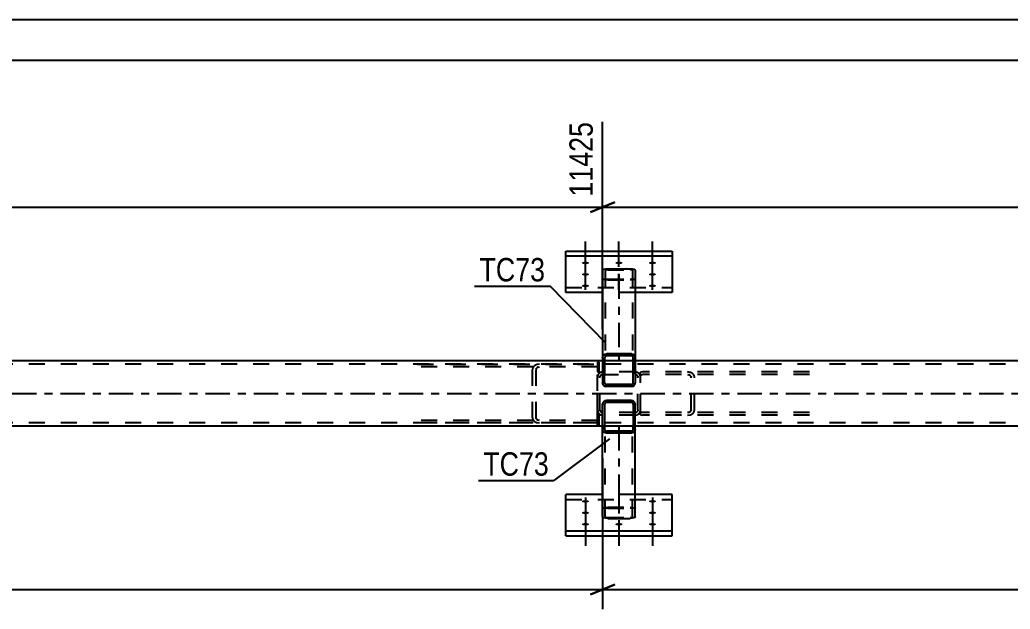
# Model space of a CAD drawing. Header units: millimetres. Extents: x -93 to 748, y -451 to 143.
# Drawn here: x 385.7 to 506.9, y 71 to 143.1 of the extents above; entities that cross this region are included whole.
import ezdxf

# ---------------------------------------------------------------- set-up
doc = ezdxf.new("R2010")
doc.units = ezdxf.units.MM
doc.linetypes.add('DXK_LINE_DOT2', pattern=[3.9198, 1.9599, -1.9599])
doc.linetypes.add('DXK_LINE_DOT3', pattern=[5.9187, 2.979, -0.9799, 0.9799, -0.9799])
doc.styles.add('Arial Narrow', font='ARIALN.TTF', dxfattribs={"height": 0.2})

# ---------------------------------------------------------------- blocks, each defined once
blk = doc.blocks.new('Unknown-761544515-1135')
at = {"color": 5, "linetype": 'Continuous'}
for p, q in [((747.65, 143.15), (-93.35, 143.15)), ((742.65, 138.15), (-88.35, 138.15))]:
    blk.add_line(p, q, dxfattribs=at)
blk = doc.blocks.new('Part-761544515-3053 - 3034')
at = {"color": 2, "linetype": 'Continuous'}
for p, q in [((457, 101.77), (457.04, 101.96)), ((457.04, 101.96), (457.14, 102.11)), ((457.14, 102.11), (457.3, 102.22)), ((457.26, 101.86), (457.24, 101.77)), ((457.31, 101.94), (457.26, 101.86)), ((457.3, 102.22), (457.48, 102.25)), ((457.39, 101.99), (457.31, 101.94)), ((457.48, 102.01), (457.39, 101.99)), ((460.52, 102.25), (457.48, 102.25)), ((460.52, 102.01), (457.48, 102.01)), ((460.52, 102.25), (460.7, 102.22)), ((460.61, 101.99), (460.52, 102.01)), ((460.69, 101.94), (460.61, 101.99)), ((460.74, 101.86), (460.69, 101.94)), ((460.7, 102.22), (460.86, 102.11)), ((460.76, 101.77), (460.74, 101.86)), ((460.86, 102.11), (460.96, 101.96)), ((460.96, 101.96), (461, 101.77)), ((457, 101.77), (457, 98.73)), ((457.24, 98.73), (457.24, 101.77)), ((460.76, 98.73), (460.76, 101.77)), ((461, 101.77), (461, 98.73)), ((457, 98.73), (457.04, 98.55)), ((457.04, 98.55), (457.14, 98.39)), ((457.14, 98.39), (457.3, 98.29)), ((457.24, 98.73), (457.26, 98.64)), ((457.26, 98.64), (457.31, 98.56)), ((457.3, 98.29), (457.48, 98.25)), ((457.31, 98.56), (457.39, 98.51)), ((457.39, 98.51), (457.48, 98.49)), ((460.52, 98.49), (457.48, 98.49)), ((460.52, 98.25), (457.48, 98.25)), ((460.52, 98.49), (460.61, 98.51)), ((460.52, 98.25), (460.7, 98.29)), ((460.61, 98.51), (460.69, 98.56)), ((460.69, 98.56), (460.74, 98.64)), ((460.7, 98.29), (460.86, 98.39)), ((460.74, 98.64), (460.76, 98.73)), ((460.86, 98.39), (460.96, 98.55)), ((460.96, 98.55), (461, 98.73))]:
    blk.add_line(p, q, dxfattribs=at)
at = {"color": 7, "linetype": 'DXK_LINE_DOT2'}
for p, q in [((457.24, 101.4), (457, 101.4)), ((457.24, 101.77), (457.24, 98.73)), ((460.76, 101.77), (460.76, 98.73)), ((461, 101.4), (460.76, 101.4)), ((457.04, 98.55), (457, 98.73)), ((457.48, 98.25), (457.3, 98.29)), ((460.7, 98.29), (460.52, 98.25)), ((461, 98.73), (460.96, 98.55))]:
    blk.add_line(p, q, dxfattribs=at)
for centre, start, end in [((457.48, 98.73), 202.5, 247.5), ((460.52, 98.73), 292.5, 337.5)]:
    blk.add_arc(centre, 0.48, start, end, dxfattribs=at)
blk = doc.blocks.new('Part-761544515-3038 - 3034')
at = {"color": 7, "linetype": 'DXK_LINE_DOT2'}
for p, q in [((456.6, 101.24), (456.36, 101.24)), ((456.36, 101.24), (456.36, 100.04)), ((456.36, 101.24), (456.36, 100.04)), ((456.6, 100.04), (456.6, 101.24)), ((456.6, 100.04), (456.6, 101.24)), ((456.36, 100.04), (456.6, 100.04))]:
    blk.add_line(p, q, dxfattribs=at)
blk = doc.blocks.new('Part-761544515-3039 - 3034')
at = {"color": 7, "linetype": 'DXK_LINE_DOT2'}
for p, q in [((456.6, 94.76), (456.36, 94.76)), ((456.36, 93.56), (456.36, 94.76)), ((456.36, 94.76), (456.36, 93.56)), ((456.6, 93.56), (456.6, 94.76)), ((456.6, 93.56), (456.6, 94.76)), ((456.36, 93.56), (456.6, 93.56))]:
    blk.add_line(p, q, dxfattribs=at)
blk = doc.blocks.new('Part-761544515-3131 - 3034')
at = {"color": 7, "linetype": 'DXK_LINE_DOT2'}
for p, q in [((718, 101), (0, 101)), ((461, 101.4), (457, 101.4)), ((718, 93.8), (0, 93.8)), ((461, 93.4), (457, 93.4))]:
    blk.add_line(p, q, dxfattribs=at)
at = {"color": 2, "linetype": 'Continuous'}
for p, q in [((457, 101.4), (221, 101.4)), ((697, 101.4), (461, 101.4)), ((457, 93.4), (221, 93.4)), ((697, 93.4), (461, 93.4))]:
    blk.add_line(p, q, dxfattribs=at)
at = {"color": 7, "linetype": 'DXK_LINE_DOT3'}
blk.add_line((0, 97.4), (718, 97.4), dxfattribs=at)
blk = doc.blocks.new('Part-761544515-3050 - 3034')
at = {"color": 2, "linetype": 'Continuous'}
for p, q in [((457.04, 96.24), (457, 96.06)), ((457, 93.02), (457, 96.06)), ((457.14, 96.4), (457.04, 96.24)), ((457.3, 96.5), (457.14, 96.4)), ((457.26, 96.15), (457.24, 96.06)), ((457.24, 96.06), (457.24, 93.02)), ((457.31, 96.23), (457.26, 96.15)), ((457.48, 96.54), (457.3, 96.5)), ((457.39, 96.28), (457.31, 96.23)), ((457.48, 96.3), (457.39, 96.28)), ((460.52, 96.54), (457.48, 96.54)), ((460.52, 96.3), (457.48, 96.3)), ((460.7, 96.5), (460.52, 96.54)), ((460.61, 96.28), (460.52, 96.3)), ((460.69, 96.23), (460.61, 96.28)), ((460.74, 96.15), (460.69, 96.23)), ((460.86, 96.4), (460.7, 96.5)), ((460.76, 96.06), (460.74, 96.15)), ((460.76, 96.06), (460.76, 93.02)), ((460.96, 96.24), (460.86, 96.4)), ((461, 96.06), (460.96, 96.24)), ((461, 93.02), (461, 96.06)), ((457.04, 92.83), (457, 93.02)), ((457.14, 92.68), (457.04, 92.83)), ((457.3, 92.58), (457.14, 92.68)), ((457.24, 93.02), (457.26, 92.93)), ((457.26, 92.93), (457.31, 92.85)), ((457.48, 92.54), (457.3, 92.58)), ((457.31, 92.85), (457.39, 92.8)), ((457.39, 92.8), (457.48, 92.78)), ((460.52, 92.78), (457.48, 92.78)), ((460.52, 92.54), (457.48, 92.54)), ((460.52, 92.78), (460.61, 92.8)), ((460.7, 92.58), (460.52, 92.54)), ((460.61, 92.8), (460.69, 92.85)), ((460.69, 92.85), (460.74, 92.93)), ((460.86, 92.68), (460.7, 92.58)), ((460.74, 92.93), (460.76, 93.02)), ((460.96, 92.83), (460.86, 92.68)), ((461, 93.02), (460.96, 92.83))]:
    blk.add_line(p, q, dxfattribs=at)
at = {"color": 7, "linetype": 'DXK_LINE_DOT2'}
for p, q in [((457, 96.06), (457.04, 96.24)), ((457.3, 96.5), (457.48, 96.54)), ((460.52, 96.54), (460.7, 96.5)), ((460.96, 96.24), (461, 96.06)), ((457, 93.02), (457, 93.4)), ((457.24, 93.4), (457, 93.4)), ((457.24, 93.02), (457.24, 93.4)), ((460.76, 93.02), (460.76, 93.4)), ((461, 93.4), (460.76, 93.4)), ((461, 93.02), (461, 93.4))]:
    blk.add_line(p, q, dxfattribs=at)
for centre, start, end in [((457.48, 96.06), 112.5, 157.5), ((460.52, 96.06), 22.5, 67.5)]:
    blk.add_arc(centre, 0.48, start, end, dxfattribs=at)
blk = doc.blocks.new('Part-761544515-3214 - 3034')
at = {"color": 2, "linetype": 'Continuous'}
for p, q in [((457, 112.45), (457.05, 112.54)), ((457, 112.45), (457, 101.78)), ((457.05, 112.54), (457.19, 112.61)), ((457.19, 112.61), (457.4, 112.66)), ((457.4, 112.66), (457.64, 112.67)), ((457.64, 112.67), (460.36, 112.67)), ((460.36, 112.67), (460.61, 112.66)), ((460.61, 112.66), (460.81, 112.61)), ((460.81, 112.61), (460.95, 112.54)), ((460.95, 112.54), (461, 112.45)), ((461, 112.45), (461, 101.4)), ((460.76, 101.4), (457.24, 101.4))]:
    blk.add_line(p, q, dxfattribs=at)
at = {"color": 7, "linetype": 'DXK_LINE_DOT2'}
for p, q in [((457.35, 112.5), (457.32, 112.45)), ((457.32, 112.45), (457.32, 101.4)), ((457.41, 112.53), (457.35, 112.5)), ((457.52, 112.55), (457.41, 112.53)), ((457.64, 112.56), (457.52, 112.55)), ((457.64, 112.56), (460.36, 112.56)), ((460.48, 112.55), (460.36, 112.56)), ((460.59, 112.53), (460.48, 112.55)), ((460.66, 112.5), (460.59, 112.53)), ((460.68, 112.45), (460.66, 112.5)), ((460.68, 112.45), (460.68, 101.4)), ((457.05, 111.44), (457, 111.52)), ((457.19, 111.37), (457.05, 111.44)), ((457.4, 111.32), (457.19, 111.37)), ((457.32, 111.52), (457.35, 111.48)), ((457.35, 111.48), (457.41, 111.45)), ((457.64, 111.3), (457.4, 111.32)), ((457.41, 111.45), (457.52, 111.42)), ((457.52, 111.42), (457.64, 111.41)), ((457.64, 111.41), (460.36, 111.41)), ((457.64, 111.3), (460.36, 111.3)), ((460.36, 111.41), (460.48, 111.42)), ((460.61, 111.32), (460.36, 111.3)), ((460.48, 111.42), (460.59, 111.45)), ((460.59, 111.45), (460.61, 111.46)), ((460.61, 111.46), (460.66, 111.48)), ((460.81, 111.37), (460.61, 111.32)), ((460.66, 111.48), (460.68, 111.52)), ((460.95, 111.44), (460.81, 111.37)), ((461, 111.52), (460.95, 111.44)), ((457, 101.78), (457, 101.4)), ((457.24, 101.4), (457, 101.4)), ((460.66, 101.4), (460.68, 101.4)), ((461, 101.4), (460.76, 101.4))]:
    blk.add_line(p, q, dxfattribs=at)
at = {"color": 7, "linetype": 'DXK_LINE_DOT3'}
blk.add_line((459, 111.99), (459, 101.4), dxfattribs=at)
blk = doc.blocks.new('Bolt-761544515-3070 - 3034')
at = {"linetype": 'Continuous'}
for points in [[(454.9, 113.54), (454.99, 113.54), (455.08, 113.53), (455.16, 113.51), (455.23, 113.49), (455.28, 113.47), (455.32, 113.44), (455.34, 113.41), (455.34, 113.37), (455.32, 113.34), (455.28, 113.32), (455.23, 113.29), (455.16, 113.27), (455.08, 113.25), (454.99, 113.24), (454.9, 113.24), (454.81, 113.24), (454.72, 113.25), (454.64, 113.27), (454.57, 113.29), (454.52, 113.32), (454.48, 113.34), (454.46, 113.37), (454.46, 113.41), (454.48, 113.44), (454.52, 113.47), (454.57, 113.49), (454.64, 113.51), (454.72, 113.53), (454.81, 113.54)], [(459, 113.54), (459.09, 113.54), (459.18, 113.53), (459.26, 113.51), (459.33, 113.49), (459.38, 113.47), (459.42, 113.44), (459.44, 113.41), (459.44, 113.37), (459.42, 113.34), (459.38, 113.32), (459.33, 113.29), (459.26, 113.27), (459.18, 113.25), (459.09, 113.24), (459, 113.24), (458.91, 113.24), (458.82, 113.25), (458.74, 113.27), (458.67, 113.29), (458.62, 113.32), (458.58, 113.34), (458.56, 113.37), (458.56, 113.41), (458.58, 113.44), (458.62, 113.47), (458.67, 113.49), (458.74, 113.51), (458.82, 113.53), (458.91, 113.54)], [(463.1, 113.54), (463.19, 113.54), (463.28, 113.53), (463.36, 113.51), (463.43, 113.49), (463.48, 113.47), (463.52, 113.44), (463.54, 113.41), (463.54, 113.37), (463.52, 113.34), (463.48, 113.32), (463.43, 113.29), (463.36, 113.27), (463.28, 113.25), (463.19, 113.24), (463.1, 113.24), (463.01, 113.24), (462.92, 113.25), (462.84, 113.27), (462.77, 113.29), (462.72, 113.32), (462.68, 113.34), (462.66, 113.37), (462.66, 113.41), (462.68, 113.44), (462.72, 113.47), (462.77, 113.49), (462.84, 113.51), (462.92, 113.53), (463.01, 113.54)], [(454.9, 112.14), (454.99, 112.14), (455.08, 112.13), (455.16, 112.11), (455.23, 112.09), (455.28, 112.06), (455.32, 112.03), (455.34, 112), (455.34, 111.97), (455.32, 111.94), (455.28, 111.91), (455.23, 111.89), (455.16, 111.87), (455.08, 111.85), (454.99, 111.84), (454.9, 111.84), (454.81, 111.84), (454.72, 111.85), (454.64, 111.87), (454.57, 111.89), (454.52, 111.91), (454.48, 111.94), (454.46, 111.97), (454.46, 112), (454.48, 112.03), (454.52, 112.06), (454.57, 112.09), (454.64, 112.11), (454.72, 112.13), (454.81, 112.14)], [(463.1, 112.14), (463.19, 112.14), (463.28, 112.13), (463.36, 112.11), (463.43, 112.09), (463.48, 112.06), (463.52, 112.03), (463.54, 112), (463.54, 111.97), (463.52, 111.94), (463.48, 111.91), (463.43, 111.89), (463.36, 111.87), (463.28, 111.85), (463.19, 111.84), (463.1, 111.84), (463.01, 111.84), (462.92, 111.85), (462.84, 111.87), (462.77, 111.89), (462.72, 111.91), (462.68, 111.94), (462.66, 111.97), (462.66, 112), (462.68, 112.03), (462.72, 112.06), (462.77, 112.09), (462.84, 112.11), (462.92, 112.13), (463.01, 112.14)], [(454.9, 110.74), (454.99, 110.73), (455.08, 110.72), (455.16, 110.71), (455.23, 110.69), (455.28, 110.66), (455.32, 110.63), (455.34, 110.6), (455.34, 110.57), (455.32, 110.54), (455.28, 110.51), (455.23, 110.49), (455.16, 110.46), (455.08, 110.45), (454.99, 110.44), (454.9, 110.44), (454.81, 110.44), (454.72, 110.45), (454.64, 110.46), (454.57, 110.49), (454.52, 110.51), (454.48, 110.54), (454.46, 110.57), (454.46, 110.6), (454.48, 110.63), (454.52, 110.66), (454.57, 110.69), (454.64, 110.71), (454.72, 110.72), (454.81, 110.73)], [(463.1, 110.74), (463.19, 110.73), (463.28, 110.72), (463.36, 110.71), (463.43, 110.69), (463.48, 110.66), (463.52, 110.63), (463.54, 110.6), (463.54, 110.57), (463.52, 110.54), (463.48, 110.51), (463.43, 110.49), (463.36, 110.46), (463.28, 110.45), (463.19, 110.44), (463.1, 110.44), (463.01, 110.44), (462.92, 110.45), (462.84, 110.46), (462.77, 110.49), (462.72, 110.51), (462.68, 110.54), (462.66, 110.57), (462.66, 110.6), (462.68, 110.63), (462.72, 110.66), (462.77, 110.69), (462.84, 110.71), (462.92, 110.72), (463.01, 110.73)]]:
    blk.add_hatch(color=1, dxfattribs=at).paths.add_polyline_path(points)
at = {"color": 1, "linetype": 'Continuous'}
for p, q in [((454.9, 112.9), (454.9, 116.02)), ((459, 112.9), (459, 116.02)), ((463.1, 112.9), (463.1, 116.02)), ((454.9, 111.5), (454.9, 114.62)), ((463.1, 111.5), (463.1, 114.62)), ((454.9, 110.1), (454.9, 113.22)), ((463.1, 110.1), (463.1, 113.22))]:
    blk.add_line(p, q, dxfattribs=at)
at = {"color": 1, "linetype": 'DXK_LINE_DOT2'}
blk.add_line((459, 110.1), (459, 113.22), dxfattribs=at)
blk = doc.blocks.new('Bolt-761544515-3073 - 3034')
at = {"linetype": 'Continuous'}
for points in [[(454.9, 84.06), (454.81, 84.06), (454.72, 84.07), (454.64, 84.08), (454.57, 84.11), (454.52, 84.13), (454.48, 84.16), (454.46, 84.19), (454.46, 84.22), (454.48, 84.25), (454.52, 84.28), (454.57, 84.31), (454.64, 84.33), (454.72, 84.34), (454.81, 84.35), (454.9, 84.36), (454.99, 84.35), (455.08, 84.34), (455.16, 84.33), (455.23, 84.31), (455.28, 84.28), (455.32, 84.25), (455.34, 84.22), (455.34, 84.19), (455.32, 84.16), (455.28, 84.13), (455.23, 84.11), (455.16, 84.08), (455.08, 84.07), (454.99, 84.06)], [(463.1, 84.06), (463.01, 84.06), (462.92, 84.07), (462.84, 84.08), (462.77, 84.11), (462.72, 84.13), (462.68, 84.16), (462.66, 84.19), (462.66, 84.22), (462.68, 84.25), (462.72, 84.28), (462.77, 84.31), (462.84, 84.33), (462.92, 84.34), (463.01, 84.35), (463.1, 84.36), (463.19, 84.35), (463.28, 84.34), (463.36, 84.33), (463.43, 84.31), (463.48, 84.28), (463.52, 84.25), (463.54, 84.22), (463.54, 84.19), (463.52, 84.16), (463.48, 84.13), (463.43, 84.11), (463.36, 84.08), (463.28, 84.07), (463.19, 84.06)], [(454.9, 82.65), (454.81, 82.66), (454.72, 82.67), (454.64, 82.68), (454.57, 82.7), (454.52, 82.73), (454.48, 82.76), (454.46, 82.79), (454.46, 82.82), (454.48, 82.85), (454.52, 82.88), (454.57, 82.9), (454.64, 82.93), (454.72, 82.94), (454.81, 82.95), (454.9, 82.95), (454.99, 82.95), (455.08, 82.94), (455.16, 82.93), (455.23, 82.9), (455.28, 82.88), (455.32, 82.85), (455.34, 82.82), (455.34, 82.79), (455.32, 82.76), (455.28, 82.73), (455.23, 82.7), (455.16, 82.68), (455.08, 82.67), (454.99, 82.66)], [(463.1, 82.65), (463.01, 82.66), (462.92, 82.67), (462.84, 82.68), (462.77, 82.7), (462.72, 82.73), (462.68, 82.76), (462.66, 82.79), (462.66, 82.82), (462.68, 82.85), (462.72, 82.88), (462.77, 82.9), (462.84, 82.93), (462.92, 82.94), (463.01, 82.95), (463.1, 82.95), (463.19, 82.95), (463.28, 82.94), (463.36, 82.93), (463.43, 82.9), (463.48, 82.88), (463.52, 82.85), (463.54, 82.82), (463.54, 82.79), (463.52, 82.76), (463.48, 82.73), (463.43, 82.7), (463.36, 82.68), (463.28, 82.67), (463.19, 82.66)], [(454.9, 81.25), (454.81, 81.25), (454.72, 81.26), (454.64, 81.28), (454.57, 81.3), (454.52, 81.33), (454.48, 81.35), (454.46, 81.39), (454.46, 81.42), (454.48, 81.45), (454.52, 81.48), (454.57, 81.5), (454.64, 81.52), (454.72, 81.54), (454.81, 81.55), (454.9, 81.55), (454.99, 81.55), (455.08, 81.54), (455.16, 81.52), (455.23, 81.5), (455.28, 81.48), (455.32, 81.45), (455.34, 81.42), (455.34, 81.39), (455.32, 81.35), (455.28, 81.33), (455.23, 81.3), (455.16, 81.28), (455.08, 81.26), (454.99, 81.25)], [(459, 81.25), (458.91, 81.25), (458.82, 81.26), (458.74, 81.28), (458.67, 81.3), (458.62, 81.33), (458.58, 81.35), (458.56, 81.39), (458.56, 81.42), (458.58, 81.45), (458.62, 81.48), (458.67, 81.5), (458.74, 81.52), (458.82, 81.54), (458.91, 81.55), (459, 81.55), (459.09, 81.55), (459.18, 81.54), (459.26, 81.52), (459.33, 81.5), (459.38, 81.48), (459.42, 81.45), (459.44, 81.42), (459.44, 81.39), (459.42, 81.35), (459.38, 81.33), (459.33, 81.3), (459.26, 81.28), (459.18, 81.26), (459.09, 81.25)], [(463.1, 81.25), (463.01, 81.25), (462.92, 81.26), (462.84, 81.28), (462.77, 81.3), (462.72, 81.33), (462.68, 81.35), (462.66, 81.39), (462.66, 81.42), (462.68, 81.45), (462.72, 81.48), (462.77, 81.5), (462.84, 81.52), (462.92, 81.54), (463.01, 81.55), (463.1, 81.55), (463.19, 81.55), (463.28, 81.54), (463.36, 81.52), (463.43, 81.5), (463.48, 81.48), (463.52, 81.45), (463.54, 81.42), (463.54, 81.39), (463.52, 81.35), (463.48, 81.33), (463.43, 81.3), (463.36, 81.28), (463.28, 81.26), (463.19, 81.25)]]:
    blk.add_hatch(color=1, dxfattribs=at).paths.add_polyline_path(points)
at = {"color": 1, "linetype": 'Continuous'}
for p, q in [((454.9, 84.69), (454.9, 81.57)), ((463.1, 84.69), (463.1, 81.57)), ((454.9, 83.29), (454.9, 80.17)), ((463.1, 83.29), (463.1, 80.17)), ((454.9, 81.89), (454.9, 78.77)), ((459, 81.89), (459, 78.77)), ((463.1, 81.89), (463.1, 78.77))]:
    blk.add_line(p, q, dxfattribs=at)
at = {"color": 1, "linetype": 'DXK_LINE_DOT2'}
blk.add_line((459, 84.69), (459, 81.57), dxfattribs=at)
blk = doc.blocks.new('Part-761544515-3176 - 3034')
at = {"color": 2, "linetype": 'Continuous'}
for p, q in [((452.5, 109.77), (452.5, 114.81)), ((452.5, 114.81), (465.5, 114.81)), ((465.5, 114.21), (452.5, 114.21)), ((465.5, 114.81), (465.5, 109.77)), ((457, 109.77), (452.5, 109.77)), ((465.5, 109.77), (461, 109.77))]:
    blk.add_line(p, q, dxfattribs=at)
at = {"color": 7, "linetype": 'DXK_LINE_DOT2'}
for p, q in [((452.5, 110.37), (465.5, 110.37)), ((461, 109.77), (457, 109.77))]:
    blk.add_line(p, q, dxfattribs=at)
blk = doc.blocks.new('Part-761544515-3179 - 3034')
at = {"color": 2, "linetype": 'Continuous'}
for p, q in [((452.5, 79.98), (452.5, 85.03)), ((457, 85.03), (452.5, 85.03)), ((465.5, 85.03), (461, 85.03)), ((465.5, 79.98), (465.5, 85.03)), ((452.5, 80.58), (465.5, 80.58)), ((452.5, 79.98), (465.5, 79.98))]:
    blk.add_line(p, q, dxfattribs=at)
at = {"color": 7, "linetype": 'DXK_LINE_DOT2'}
for p, q in [((461, 85.03), (457, 85.03)), ((452.5, 84.43), (465.5, 84.43))]:
    blk.add_line(p, q, dxfattribs=at)
blk = doc.blocks.new('Part-761544515-3237 - 3034')
at = {"color": 7, "linetype": 'DXK_LINE_DOT2'}
for p, q in [((457, 93.02), (457, 93.4)), ((457.24, 93.4), (457, 93.4)), ((457.32, 82.34), (457.32, 93.4)), ((461, 93.4), (460.36, 93.4)), ((460.59, 93.4), (460.61, 93.4)), ((460.66, 93.4), (460.68, 93.4)), ((460.68, 82.34), (460.68, 93.4)), ((461, 93.02), (461, 93.4)), ((457, 83.27), (457.05, 83.35)), ((457.05, 83.35), (457.19, 83.42)), ((457.19, 83.42), (457.4, 83.47)), ((457.35, 83.31), (457.32, 83.27)), ((457.41, 83.35), (457.35, 83.31)), ((457.4, 83.47), (457.64, 83.49)), ((457.52, 83.37), (457.41, 83.35)), ((457.64, 83.38), (457.52, 83.37)), ((457.64, 83.49), (460.36, 83.49)), ((457.64, 83.38), (460.36, 83.38)), ((460.36, 83.49), (460.61, 83.47)), ((460.48, 83.37), (460.36, 83.38)), ((460.59, 83.35), (460.48, 83.37)), ((460.59, 83.35), (460.61, 83.34)), ((460.61, 83.47), (460.81, 83.42)), ((460.61, 83.34), (460.66, 83.31)), ((460.68, 83.27), (460.66, 83.31)), ((460.81, 83.42), (460.95, 83.35)), ((460.95, 83.35), (461, 83.27)), ((457.32, 82.34), (457.35, 82.3)), ((457.35, 82.3), (457.41, 82.26)), ((457.41, 82.26), (457.52, 82.24)), ((457.52, 82.24), (457.64, 82.23)), ((457.64, 82.23), (460.36, 82.23)), ((460.36, 82.23), (460.48, 82.24)), ((460.48, 82.24), (460.59, 82.26)), ((460.59, 82.26), (460.66, 82.3)), ((460.66, 82.3), (460.68, 82.34))]:
    blk.add_line(p, q, dxfattribs=at)
at = {"color": 2, "linetype": 'Continuous'}
for p, q in [((460.76, 93.4), (457.24, 93.4)), ((457, 82.34), (457, 93.02)), ((461, 82.34), (461, 93.02)), ((457.05, 82.25), (457, 82.34)), ((457.19, 82.18), (457.05, 82.25)), ((457.4, 82.14), (457.19, 82.18)), ((457.64, 82.12), (457.4, 82.14)), ((457.64, 82.12), (460.36, 82.12)), ((460.61, 82.14), (460.36, 82.12)), ((460.81, 82.18), (460.61, 82.14)), ((460.95, 82.25), (460.81, 82.18)), ((461, 82.34), (460.95, 82.25))]:
    blk.add_line(p, q, dxfattribs=at)
at = {"color": 7, "linetype": 'DXK_LINE_DOT3'}
blk.add_line((459, 93.4), (459, 82.8), dxfattribs=at)
blk = doc.blocks.new('Part-761544515-3245 - 3034')
at = {"color": 7, "linetype": 'DXK_LINE_DOT2'}
for p, q in [((456.41, 99.64), (456.36, 99.4)), ((456.68, 99.4), (456.71, 99.52)), ((457, 100.04), (456.76, 99.99)), ((456.88, 99.69), (457, 99.72)), ((461, 100.04), (457, 100.04)), ((457, 99.72), (461, 99.72)), ((461.25, 99.99), (461, 100.04)), ((461, 99.72), (461.12, 99.69)), ((461.3, 99.52), (461.32, 99.4)), ((461.64, 99.4), (461.59, 99.64)), ((456.36, 95.4), (456.36, 99.4)), ((456.68, 95.4), (456.68, 99.4)), ((461.32, 95.4), (461.32, 99.4)), ((461.64, 95.4), (461.64, 99.4)), ((456.36, 95.4), (456.41, 95.15)), ((456.71, 95.27), (456.68, 95.4)), ((456.76, 94.8), (457, 94.76)), ((457, 95.08), (456.88, 95.1)), ((461, 95.08), (457, 95.08)), ((461, 94.76), (457, 94.76)), ((461.12, 95.1), (461, 95.08)), ((461, 94.76), (461.25, 94.8)), ((461.32, 95.4), (461.3, 95.27)), ((461.59, 95.15), (461.64, 95.4))]:
    blk.add_line(p, q, dxfattribs=at)
for centre, radius, start, end in [((457, 99.4), 0.64, 112.5, 157.5), ((457, 99.4), 0.32, 112.5, 157.5), ((461, 99.4), 0.32, 22.5, 67.5), ((461, 99.4), 0.64, 22.5, 67.5), ((457, 95.4), 0.64, 202.5, 247.5), ((457, 95.4), 0.32, 202.5, 247.5), ((461, 95.4), 0.32, 292.5, 337.5), ((461, 95.4), 0.64, 292.5, 337.5)]:
    blk.add_arc(centre, radius, start, end, dxfattribs=at)
blk = doc.blocks.new('Part-761544515-3251 - 3034')
at = {"color": 7, "linetype": 'DXK_LINE_DOT2'}
for p, q in [((461.9, 100.04), (461.64, 100)), ((461.64, 94.79), (461.64, 100)), ((461.64, 99.65), (461.73, 99.69)), ((461.73, 99.69), (461.9, 99.72)), ((482.32, 100.04), (461.9, 100.04)), ((482.32, 99.72), (461.9, 99.72)), ((467.73, 99.99), (467.39, 100.04)), ((467.39, 99.72), (467.56, 99.69)), ((467.79, 99.52), (467.83, 99.4)), ((468.27, 99.4), (468.2, 99.64)), ((467.83, 95.4), (467.83, 99.4)), ((468.27, 95.4), (468.27, 99.4)), ((461.73, 95.1), (461.64, 95.14)), ((461.64, 94.79), (461.9, 94.76)), ((461.9, 95.08), (461.73, 95.1)), ((482.32, 95.08), (461.9, 95.08)), ((482.32, 94.76), (461.9, 94.76)), ((467.56, 95.1), (467.39, 95.08)), ((467.39, 94.76), (467.73, 94.8)), ((467.83, 95.4), (467.79, 95.27)), ((468.2, 95.15), (468.27, 95.4))]:
    blk.add_line(p, q, dxfattribs=at)
for centre, radius, start, end in [((467.46, 99.3), 0.401, 32.4105, 75.4453), ((467.52, 99.21), 0.802, 32.4105, 75.4453), ((467.46, 95.49), 0.401, 284.5547, 327.5895), ((467.52, 95.58), 0.802, 284.5547, 327.5895)]:
    blk.add_arc(centre, radius, start, end, dxfattribs=at)
blk = doc.blocks.new('Part-761544515-3254 - 3034')
at = {"color": 7, "linetype": 'DXK_LINE_DOT2'}
for p, q in [((434.36, 101), (456.36, 101)), ((456.36, 100.68), (434.36, 100.68)), ((449.29, 101), (448.96, 100.95)), ((449.13, 100.65), (449.29, 100.68)), ((456.36, 93.8), (456.36, 101)), ((448.48, 100.6), (448.42, 100.36)), ((448.42, 94.44), (448.42, 100.36)), ((448.86, 100.36), (448.89, 100.48)), ((448.86, 94.44), (448.86, 100.36)), ((456.36, 94.12), (434.36, 94.12)), ((456.36, 93.8), (434.36, 93.8)), ((448.42, 94.44), (448.48, 94.19)), ((448.89, 94.31), (448.86, 94.44)), ((448.96, 93.84), (449.29, 93.8)), ((449.29, 94.12), (449.13, 94.14))]:
    blk.add_line(p, q, dxfattribs=at)
for centre, radius, start, end in [((449.16, 100.17), 0.802, 104.5547, 147.5896), ((449.23, 100.26), 0.401, 104.5547, 147.5896), ((449.16, 94.62), 0.802, 212.4104, 255.4453), ((449.23, 94.53), 0.401, 212.4104, 255.4453)]:
    blk.add_arc(centre, radius, start, end, dxfattribs=at)
blk = doc.blocks.new('StraightDimension-761544515-3267 - 3034')
at = {"color": 7, "linetype": 'Continuous'}
for p, q in [((457, 105.29), (457, 130.65)), ((458.5, 120.81), (455.5, 119.61)), ((457, 120.21), (697, 120.21))]:
    blk.add_line(p, q, dxfattribs=at)
blk = doc.blocks.new('StraightDimension-761544515-3297 - 3034')
at = {"color": 7, "linetype": 'Continuous'}
for p, q in [((457, 105.29), (457, 130.65)), ((217, 120.21), (457, 120.21)), ((455.5, 119.61), (458.5, 120.81))]:
    blk.add_line(p, q, dxfattribs=at)
at = {"color": 0, "linetype": 'Continuous'}
blk.add_wipeout([(456.4, 131.25), (452.2, 131.25), (452.2, 120.91), (456.4, 120.91)], dxfattribs=at)
at = {"color": 3, "linetype": 'Continuous', "style": 'Arial Narrow'}
blk.add_text('11425', height=2.863, rotation=90.0002, dxfattribs=at).set_placement((455.8, 121.51))
blk = doc.blocks.new('StraightDimension-761544515-3417 - 3034')
at = {"color": 7, "linetype": 'Continuous'}
for p, q in [((457, 89.48), (457, 71.01)), ((455.5, 72.81), (458.5, 74.01)), ((217, 73.41), (457, 73.41))]:
    blk.add_line(p, q, dxfattribs=at)
blk = doc.blocks.new('StraightDimension-761544515-3427 - 3034')
at = {"color": 7, "linetype": 'Continuous'}
for p, q in [((457, 89.48), (457, 71.01)), ((458.5, 74.01), (455.5, 72.81)), ((457, 73.41), (697, 73.41))]:
    blk.add_line(p, q, dxfattribs=at)
blk = doc.blocks.new('Mark-761544515-3210 - 3034')
at = {"color": 0}
blk.add_wipeout([(449.97, 111.13), (449.97, 114.13), (441.93, 114.13), (441.93, 111.13)], dxfattribs=at)
blk.add_wipeout([(449.97, 111.13), (449.97, 114.13), (441.93, 114.13), (441.93, 111.13)], dxfattribs=at)
at = {"color": 30, "linetype": 'Continuous'}
for p in [(441.33, 110.53), (457.4, 103.57)]:
    blk.add_line(p, (450.57, 110.53), dxfattribs=at)
at = {"color": 3, "style": 'Arial Narrow'}
blk.add_text('TC73', height=2.863, dxfattribs=at).set_placement((441.93, 111.13))
blk = doc.blocks.new('Mark-761544515-3233 - 3034')
at = {"color": 0}
blk.add_wipeout([(450.42, 87.35), (450.42, 90.35), (442.39, 90.35), (442.39, 87.35)], dxfattribs=at)
blk.add_wipeout([(450.42, 87.35), (450.42, 90.35), (442.39, 90.35), (442.39, 87.35)], dxfattribs=at)
at = {"color": 30, "linetype": 'Continuous'}
for p in [(457.86, 91.87), (441.79, 86.75)]:
    blk.add_line(p, (451.02, 86.75), dxfattribs=at)
at = {"color": 3, "style": 'Arial Narrow'}
blk.add_text('TC73', height=2.863, dxfattribs=at).set_placement((442.39, 87.35))

msp = doc.modelspace()

# ---------------------------------------------------------------- block references
for name in ['Unknown-761544515-1135', 'Bolt-761544515-3070 - 3034', 'Part-761544515-3176 - 3034', 'Part-761544515-3214 - 3034', 'Part-761544515-3053 - 3034', 'Part-761544515-3131 - 3034', 'Part-761544515-3254 - 3034', 'Part-761544515-3038 - 3034', 'Part-761544515-3245 - 3034', 'Part-761544515-3251 - 3034', 'Part-761544515-3050 - 3034', 'Part-761544515-3039 - 3034', 'Part-761544515-3237 - 3034', 'Part-761544515-3179 - 3034', 'Bolt-761544515-3073 - 3034']:
    msp.add_blockref(name, (0, 0))

# ---------------------------------------------------------------- next in the draw order: block references
for name in ['StraightDimension-761544515-3267 - 3034', 'StraightDimension-761544515-3417 - 3034']:
    msp.add_blockref(name, (0, 0))

# ---------------------------------------------------------------- next in the draw order: block references
for name in ['StraightDimension-761544515-3297 - 3034', 'StraightDimension-761544515-3427 - 3034']:
    msp.add_blockref(name, (0, 0))

# ---------------------------------------------------------------- next in the draw order: block references
for name in ['Mark-761544515-3210 - 3034', 'Mark-761544515-3233 - 3034']:
    msp.add_blockref(name, (0, 0))

doc.saveas('drawing.dxf')
